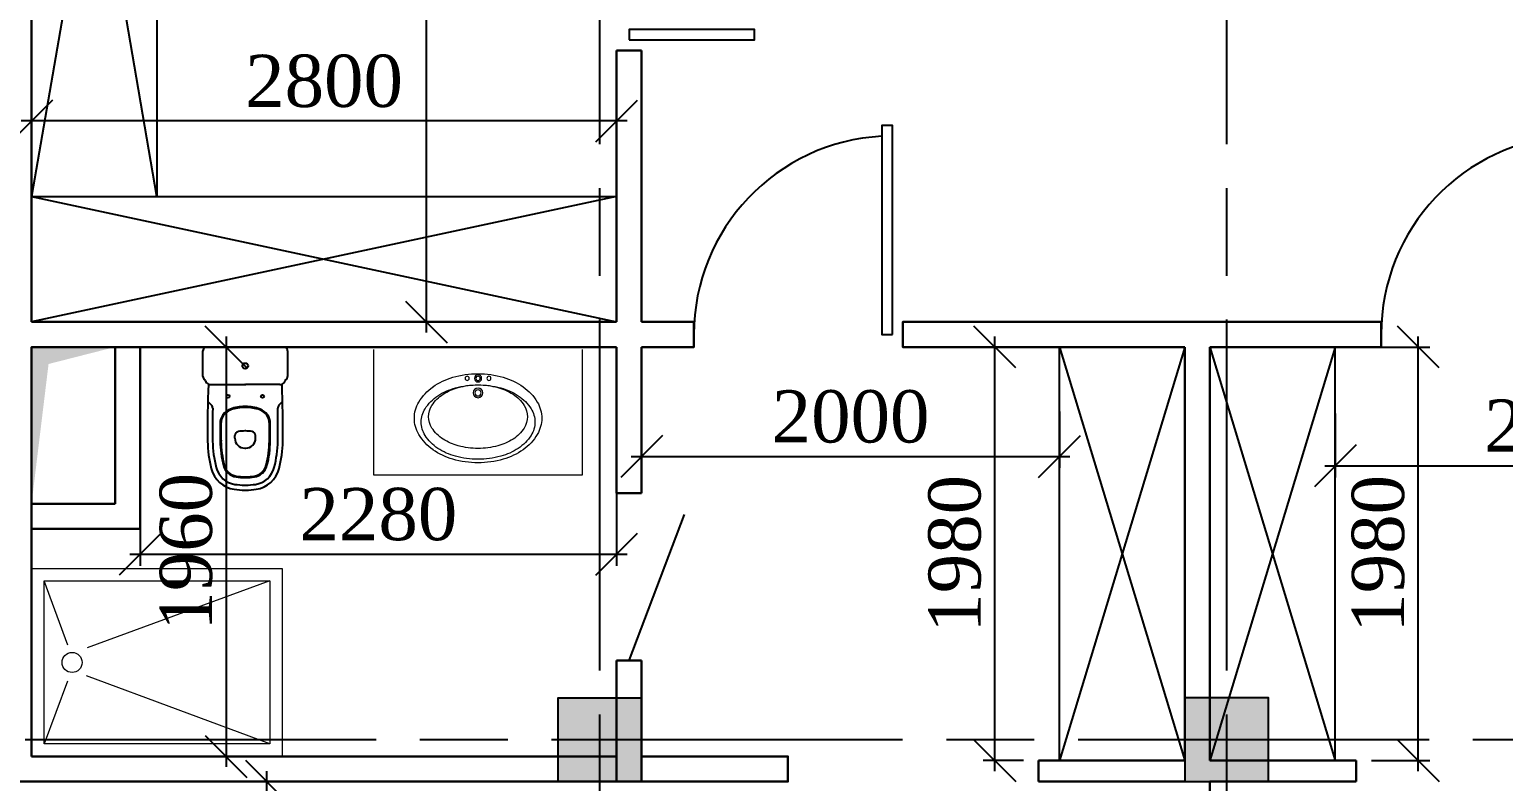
# Model space of a CAD drawing. Header units: inches. Extents: x 2870606 to 3671143, y -733551 to -473558.
# Drawn here: x 3306842 to 3313897, y -512623 to -509023 of the extents above; entities that cross this region are included whole.
import ezdxf

# ---------------------------------------------------------------- set-up
doc = ezdxf.new("R2010")
doc.units = ezdxf.units.IN
doc.header["$MEASUREMENT"] = 0
doc.linetypes.add('ACAD_ISO08W100', pattern=[36, 24, -3, 6, -3])
doc.layers.add('_0', color=7, linetype='Continuous', lineweight=25)
doc.layers.add('SANFURN', color=140, linetype='Continuous')
doc.styles.add('J~stule', font='dutch.ttf')
doc.dimstyles.new('J~style', dxfattribs={"dimscale": 100, "dimtxt": 2.5, "dimasz": 2, "dimexe": 0.55, "dimexo": 0.725, "dimtad": 1, "dimdec": 0, "dimdsep": 46, "dimtxsty": 'J~stule', "dimblk": 'OBLIQUE', "dimcen": 2, "dimdle": 0.5, "dimadec": 0, "dimazin": 0, "dimtfac": 1, "dimtdec": 0, "dimtmove": 0, "dimatfit": 3, "dimfxl": 1, "dimarcsym": 0})

# ---------------------------------------------------------------- blocks, each defined once
blk = doc.blocks.new('_Oblique')
at = {"color": 0, "linetype": 'ByBlock', "lineweight": -2}
blk.add_line((-0.5, -0.5), (0.5, 0.5), dxfattribs=at)
blk = doc.blocks.new('*D500')
at = {"color": 0, "lineweight": -2, "transparency": 16777216}
for p, q in [((3313488.8, -512573.1), (3313488.8, -510493.1)), ((3313264.1, -510543.1), (3313543.8, -510543.1)), ((3313264.5, -512523.1), (3313543.8, -512523.1))]:
    blk.add_line(p, q, dxfattribs=at)
at = {"layer": 'Defpoints', "color": 0, "lineweight": 35, "transparency": 16777216}
for p in [(3313191.6, -510543.1), (3313488.8, -510543.1), (3313192, -512523.1)]:
    blk.add_point(p, dxfattribs=at)
at = {"color": 0, "lineweight": -2, "transparency": 16777216, "xscale": 200, "yscale": 200, "zscale": 200}
for p, rotation in [((3313488.8, -510543.1), 90), ((3313488.8, -512523.1), 270)]:
    blk.add_blockref('_Oblique', p, dxfattribs=dict(at, rotation=rotation))
at = {"color": 0, "transparency": 16777216, "insert": (3313297.8, -511533.1), "char_height": 250, "attachment_point": 5, "rotation": 90, "style": 'J~stule'}
blk.add_mtext('1980', dxfattribs=at)
blk = doc.blocks.new('*D514')
at = {"color": 0, "lineweight": -2, "transparency": 16777216}
for p, q in [((3306852, -509414.5), (3306852, -509516.1)), ((3309652, -509414.5), (3309652, -509516.1)), ((3309702, -509461.1), (3306802, -509461.1))]:
    blk.add_line(p, q, dxfattribs=at)
at = {"layer": 'Defpoints', "color": 0, "lineweight": 35, "transparency": 16777216}
for p in [(3306852, -509342), (3309652, -509342), (3306852, -509461.1)]:
    blk.add_point(p, dxfattribs=at)
at = {"color": 0, "lineweight": -2, "transparency": 16777216, "xscale": 200, "yscale": 200, "zscale": 200, "rotation": 180}
blk.add_blockref('_Oblique', (3306852, -509461.1), dxfattribs=at)
at = {"color": 0, "lineweight": -2, "transparency": 16777216, "xscale": 200, "yscale": 200, "zscale": 200}
blk.add_blockref('_Oblique', (3309652, -509461.1), dxfattribs=at)
at = {"color": 0, "transparency": 16777216, "insert": (3308252, -509270.9), "char_height": 250, "attachment_point": 5, "style": 'J~stule'}
blk.add_mtext('2800', dxfattribs=at)
blk = doc.blocks.new('*D515')
at = {"color": 0, "lineweight": -2, "transparency": 16777216}
for p, q in [((3307372, -510784), (3307372, -511589.9)), ((3309652, -510784), (3309652, -511589.9)), ((3307322, -511534.9), (3309702, -511534.9))]:
    blk.add_line(p, q, dxfattribs=at)
at = {"layer": 'Defpoints', "color": 0, "lineweight": 35, "transparency": 16777216}
for p in [(3307372, -510711.5), (3309652, -510711.5), (3309652, -511534.9)]:
    blk.add_point(p, dxfattribs=at)
at = {"color": 0, "lineweight": -2, "transparency": 16777216, "xscale": 200, "yscale": 200, "zscale": 200, "rotation": 180}
blk.add_blockref('_Oblique', (3307372, -511534.9), dxfattribs=at)
at = {"color": 0, "lineweight": -2, "transparency": 16777216, "xscale": 200, "yscale": 200, "zscale": 200}
blk.add_blockref('_Oblique', (3309652, -511534.9), dxfattribs=at)
at = {"color": 0, "transparency": 16777216, "insert": (3308512, -511344.7), "char_height": 250, "attachment_point": 5, "style": 'J~stule'}
blk.add_mtext('2280', dxfattribs=at)
blk = doc.blocks.new('*D516')
at = {"color": 0, "lineweight": -2, "transparency": 16777216}
for p, q in [((3307782.7, -510493.1), (3307782.7, -512553.1)), ((3307654.1, -510543.1), (3307837.7, -510543.1)), ((3307654.1, -512503.1), (3307837.7, -512503.1))]:
    blk.add_line(p, q, dxfattribs=at)
at = {"layer": 'Defpoints', "color": 0, "lineweight": 35, "transparency": 16777216}
for p in [(3307581.6, -510543.1), (3307581.6, -512503.1), (3307782.7, -512503.1)]:
    blk.add_point(p, dxfattribs=at)
at = {"color": 0, "lineweight": -2, "transparency": 16777216, "xscale": 200, "yscale": 200, "zscale": 200}
for p, rotation in [((3307782.7, -510543.1), 90), ((3307782.7, -512503.1), 270)]:
    blk.add_blockref('_Oblique', p, dxfattribs=dict(at, rotation=rotation))
at = {"color": 0, "transparency": 16777216, "insert": (3307591.9, -511523.1), "char_height": 250, "attachment_point": 5, "rotation": 90, "style": 'J~stule'}
blk.add_mtext('1960', dxfattribs=at)
blk = doc.blocks.new('*D518')
at = {"color": 0, "lineweight": -2, "transparency": 16777216}
for p, q in [((3308741.3, -506293.1), (3308741.3, -510473.1)), ((3308730.9, -506343.1), (3308796.3, -506343.1)), ((3308730.9, -510423.1), (3308796.3, -510423.1))]:
    blk.add_line(p, q, dxfattribs=at)
at = {"layer": 'Defpoints', "color": 0, "lineweight": 35, "transparency": 16777216}
for p in [(3308658.4, -506343.1), (3308658.4, -510423.1), (3308741.3, -510423.1)]:
    blk.add_point(p, dxfattribs=at)
at = {"color": 0, "lineweight": -2, "transparency": 16777216, "xscale": 200, "yscale": 200, "zscale": 200}
for p, rotation in [((3308741.3, -506343.1), 90), ((3308741.3, -510423.1), 270)]:
    blk.add_blockref('_Oblique', p, dxfattribs=dict(at, rotation=rotation))
at = {"color": 0, "transparency": 16777216, "insert": (3308551.2, -508383.1), "char_height": 250, "attachment_point": 5, "rotation": 90, "style": 'J~stule'}
blk.add_mtext('4080', dxfattribs=at)
blk = doc.blocks.new('*D519')
at = {"color": 0, "lineweight": -2, "transparency": 16777216}
for p, q in [((3307977.2, -512573.1), (3307977.2, -517153.1)), ((3307997.8, -512623.1), (3307922.2, -512623.1)), ((3307997.8, -517103.1), (3307922.2, -517103.1))]:
    blk.add_line(p, q, dxfattribs=at)
at = {"layer": 'Defpoints', "color": 0, "lineweight": 35, "transparency": 16777216}
for p in [(3308070.3, -512623.1), (3307977.2, -517103.1), (3308070.3, -517103.1)]:
    blk.add_point(p, dxfattribs=at)
at = {"color": 0, "lineweight": -2, "transparency": 16777216, "xscale": 200, "yscale": 200, "zscale": 200}
for p, rotation in [((3307977.2, -512623.1), 90), ((3307977.2, -517103.1), 270)]:
    blk.add_blockref('_Oblique', p, dxfattribs=dict(at, rotation=rotation))
at = {"color": 0, "transparency": 16777216, "insert": (3307787, -514863.1), "char_height": 250, "attachment_point": 5, "rotation": 90, "style": 'J~stule'}
blk.add_mtext('4480', dxfattribs=at)
blk = doc.blocks.new('cu')
at = {"layer": '_0'}
for p, q in [((0, 0), (0, 186.3)), ((18.2, 200), (141, 200)), ((180, 164), (180, 0)), ((279, 158.9), (261.5, 176.4)), ((0, -2.5), (0, 0)), ((180, -2.5), (180, 0)), ((437, 47), (424.3, 47)), ((0, -5), (0, -2.5)), ((0, -191.3), (0, -5)), ((180, -2.5), (180, -5)), ((180, -169), (180, -5)), ((437, -52), (424.3, -52)), ((141, -205), (18.2, -205)), ((279, -163.9), (261.5, -181.4))]:
    blk.add_line(p, q, dxfattribs=at)
for centre, radius in [((236, 80), 7.5), ((90.2, -2.5), 13.5), ((90.2, -2.5), 13.5), ((236, -85), 7.5)]:
    blk.add_circle(centre, radius, dxfattribs=at)
for centre, radius, start, end in [((8, 186.3), 8, 155.21151, 180.00003), ((18.2, 180), 20, 90, 150.98314), ((141, 181), 19, 34.93724, 90), ((164.8, 197.6), 10, 214.93724, 253.78478), ((155, 164), 25, 23.37762, 73.78478), ((383, -5322.3), 5500, 89.29054, 92.13617), ((155, 164), 25, 360, 23.37762), ((293.1, 173), 20, 225, 270.93637), ((383, -5322.3), 5476, 89.29054, 90.93637), ((444.2, -372.6), 526, 75.46051, 89.29054), ((444.2, -372.6), 550, 75.46051, 89.29054), ((548.7, 30), 134, 8.81618, 75.46052), ((367.5, 42.7), 75, 90.1648, 160.01601), ((367.5, 42.7), 71, 90.1648, 160.01601), ((383, -5322.3), 5440, 89.29054, 90.1648), ((383, -5322.3), 5436, 89.29054, 90.1648), ((444.2, -372.6), 490, 75.46051, 89.29054), ((444.2, -372.6), 486, 75.46051, 89.29054), ((548.7, 30), 70, 8.81618, 75.46052), ((548.7, 30), 74, 8.81618, 75.46052), ((548.7, 30), 110, 8.81618, 75.46052), ((485, 0), 200, 160.01601, 180), ((485, 0), 200, 180, 180.71622), ((485, 0), 196, 160.01601, 180), ((485, 0), 196, 180, 180.73083), ((582, 0), 180, 170.28485, 180), ((424.3, 27), 20, 90, 170.28485), ((437, 0), 47, 0, 90), ((437, 0), 47, 356.95091, 0), ((355, 0), 266, 0, 8.81618), ((355, 0), 266, 359.4615, 0), ((355, 0), 270, 0, 8.81618), ((355, 0), 270, 359.46948, 0), ((355, 0), 306, 0, 8.81618), ((355, 0), 306, 359.53189, 0), ((355, 0), 330, 0, 8.81618), ((485, -5), 200, 179.28378, 180), ((485, -5), 200, 180, 199.98399), ((485, -5), 196, 179.26917, 180), ((485, -5), 196, 180, 199.98399), ((582, 0), 180, 180, 180.7958), ((582, -5), 180, 179.2042, 180), ((582, -5), 180, 180, 189.71515), ((424.3, -32), 20, 189.71515, 270), ((437, -5), 47, 270, 0), ((437, -5), 47, 0, 3.04909), ((548.7, -35), 70, 284.53948, 351.18382), ((548.7, -35), 74, 284.53948, 351.18382), ((548.7, -35), 110, 284.53948, 351.18382), ((548.7, -35), 134, 284.53948, 351.18382), ((355, -5), 266, 351.18382, 0), ((355, -5), 266, 0, 0.5385), ((355, -5), 270, 351.18382, 0), ((355, -5), 270, 0, 0.53052), ((355, -5), 306, 351.18382, 0), ((355, -5), 306, 0, 0.46811), ((355, -5), 330, 351.18382, 0), ((355, 0), 330, 359.56594, 0), ((355, -5), 330, 0, 0.43406), ((367.5, -47.7), 75, 199.98399, 269.8352), ((367.5, -47.7), 71, 199.98399, 269.8352), ((383, 5317.3), 5436, 269.8352, 270.70946), ((383, 5317.3), 5440, 269.8352, 270.70946), ((444.2, 367.6), 486, 270.70946, 284.53949), ((444.2, 367.6), 490, 270.70946, 284.53949), ((8, -191.3), 8, 179.99997, 204.78849), ((18.2, -185), 20, 209.01686, 270), ((141, -186), 19, 270, 325.06276), ((164.8, -202.6), 10, 106.21522, 145.06276), ((155, -169), 25, 286.21522, 336.62238), ((155, -169), 25, 336.62238, 0), ((383, 5317.3), 5500, 267.86383, 270.70946), ((293.1, -178), 20, 89.06363, 135), ((383, 5317.3), 5476, 269.06363, 270.70946), ((444.2, 367.6), 526, 270.70946, 284.53949), ((444.2, 367.6), 550, 270.70946, 284.53949)]:
    blk.add_arc(centre, radius, start, end, dxfattribs=at)
blk = doc.blocks.new('ITYIR6')
at = {"lineweight": 13, "elevation": -58.9}
blk.add_lwpolyline([(2899772.1, 225462.1), (2899772.1, 224862.1), (2898772.1, 224862.1), (2898772.1, 225462.1)], dxfattribs=at)
at = {"lineweight": 13}
for centre, radius in [((2899272.1, 225324.7, -58.9), 17.3), ((2899219.9, 225324.7, -58.9), 9.72), ((2899272.1, 225255.3, -58.9), 23.1), ((2899272.1, 225255.3, -58.9), 14.7), ((2899272.1, 225324.7, -58.9), 10.5), ((2899324.1, 225324.7, -58.9), 9.72)]:
    blk.add_circle(centre, radius, dxfattribs=at)
for centre, radius, start, end in [((2899272.1, 224912.8, -58.9), 434.2, 90, 106.16225), ((2899272.1, 224912.8, -58.9), 434.2, 73.83775, 90), ((2899192.5, 225090.2, -58.9), 237.1, 124.97931, 149.37391), ((2899240.6, 225021.4, -58.9), 321.1, 106.16225, 124.97931), ((2899240.4, 224994.9, -58.9), 294.2, 105.14659, 123.16508), ((2899243.9, 225032.2, -58.9), 257.5, 104.90006, 122.71568), ((2899272.1, 224878, -58.9), 415.4, 90, 105.14659), ((2899272.1, 224926.1, -58.9), 367.3, 90, 104.90006), ((2899272.1, 224926.1, -58.9), 367.3, 75.09994, 90), ((2899272.1, 224878, -58.9), 415.4, 74.85341, 90), ((2899300.3, 225032.2, -58.9), 257.5, 57.28432, 75.09994), ((2899303.7, 224994.9, -58.9), 294.2, 56.83492, 74.85341), ((2899303.6, 225021.4, -58.9), 321.1, 55.02069, 73.83775), ((2899351.7, 225090.2, -58.9), 237.1, 30.62609, 55.02069), ((2899119, 225133.7, -58.9), 151.8, 149.37391, 180), ((2899192.1, 225068.8, -58.9), 205.9, 123.16508, 147.63235), ((2899200.8, 225099.1, -58.9), 177.9, 122.71568, 147.18544), ((2899343.3, 225099.1, -58.9), 177.9, 32.81456, 57.28432), ((2899352, 225068.8, -58.9), 205.9, 32.36765, 56.83492), ((2899425.1, 225133.7, -58.9), 151.8, 0, 30.62609), ((2899119, 225133.7, -58.9), 151.8, 180, 210.62609), ((2899118.7, 225115.4, -58.9), 119, 147.63235, 180), ((2899135.5, 225141.3, -58.9), 100.1, 147.18544, 180), ((2899135.5, 225141.3, -58.9), 100.1, 180, 212.81456), ((2899408.7, 225141.3, -58.9), 100.1, 0, 32.81456), ((2899408.7, 225141.3, -58.9), 100.1, 327.18544, 0), ((2899425.4, 225115.4, -58.9), 119, 0, 32.36765), ((2899425.1, 225133.7, -58.9), 151.8, 329.37391, 0), ((2899192.5, 225177.2, -58.9), 237.1, 210.62609, 235.02069), ((2899118.7, 225115.4, -58.9), 119, 180, 212.36765), ((2899200.8, 225183.4, -58.9), 177.9, 212.81456, 237.28432), ((2899343.3, 225183.4, -58.9), 177.9, 302.71568, 327.18544), ((2899351.7, 225177.2, -58.9), 237.1, 304.97931, 329.37391), ((2899425.4, 225115.4, -58.9), 119, 327.63235, 0), ((2899192.1, 225161.9, -58.9), 205.9, 212.36765, 236.83492), ((2899240.4, 225235.8, -58.9), 294.2, 236.83492, 254.85341), ((2899243.9, 225250.4, -58.9), 257.5, 237.28432, 255.09994), ((2899272.1, 225356.5, -58.9), 367.3, 255.09994, 270), ((2899272.1, 225356.5, -58.9), 367.3, 270, 284.90006), ((2899300.3, 225250.4, -58.9), 257.5, 284.90006, 302.71568), ((2899303.7, 225235.8, -58.9), 294.2, 285.14659, 303.16508), ((2899352, 225161.9, -58.9), 205.9, 303.16508, 327.63235), ((2899240.6, 225246, -58.9), 321.1, 235.02069, 253.83775), ((2899272.1, 225354.6, -58.9), 434.2, 253.83775, 270), ((2899272.1, 225352.7, -58.9), 415.4, 254.85341, 270), ((2899272.1, 225352.7, -58.9), 415.4, 270, 285.14659), ((2899272.1, 225354.6, -58.9), 434.2, 270, 286.16225), ((2899303.6, 225246, -58.9), 321.1, 286.16225, 304.97931)]:
    blk.add_arc(centre, radius, start, end, dxfattribs=at)
blk = doc.blocks.new('uouyotyolt')
at = {"layer": 'SANFURN', "lineweight": 15}
for p, q in [((2860162.5, 280610.8), (2860049, 280918.8)), ((2861129, 280918.8), (2860255.1, 280599.2)), ((2860160.6, 280439.1), (2860049, 280138.8)), ((2861129, 280138.8), (2860252.6, 280464.1))]:
    blk.add_line(p, q, dxfattribs=at)
for points in [[(2859989, 280078.8), (2859989, 280978.8), (2861189, 280978.8), (2861189, 280078.8)], [(2860049, 280138.8), (2860049, 280918.8), (2861129, 280918.8), (2861129, 280138.8)]]:
    blk.add_lwpolyline(points, close=True, dxfattribs=at)
blk.add_circle((2860182.8, 280528.8), 48, dxfattribs=at)
blk = doc.blocks.new('*D529')
at = {"color": 0, "lineweight": -2, "transparency": 16777216}
for p, q in [((3311462.1, -512573.1), (3311462.1, -510493.1)), ((3311624.5, -510543.1), (3311407.1, -510543.1)), ((3311599.5, -512523.1), (3311407.1, -512523.1))]:
    blk.add_line(p, q, dxfattribs=at)
at = {"layer": 'Defpoints', "color": 0, "lineweight": 35, "transparency": 16777216}
for p in [(3311462.1, -510543.1), (3311697, -510543.1), (3311672, -512523.1)]:
    blk.add_point(p, dxfattribs=at)
at = {"color": 0, "lineweight": -2, "transparency": 16777216, "xscale": 200, "yscale": 200, "zscale": 200}
for p, rotation in [((3311462.1, -510543.1), 90), ((3311462.1, -512523.1), 270)]:
    blk.add_blockref('_Oblique', p, dxfattribs=dict(at, rotation=rotation))
at = {"color": 0, "transparency": 16777216, "insert": (3311271.1, -511533.1), "char_height": 250, "attachment_point": 5, "rotation": 90, "style": 'J~stule'}
blk.add_mtext('1980', dxfattribs=at)
blk = doc.blocks.new('*D554')
at = {"color": 0, "lineweight": -2, "transparency": 16777216}
for p, q in [((3313092, -510861.4), (3313092, -511167.1)), ((3315272, -510861.4), (3315272, -511167.1)), ((3313042, -511112.1), (3315322, -511112.1))]:
    blk.add_line(p, q, dxfattribs=at)
at = {"layer": 'Defpoints', "color": 0, "lineweight": 35, "transparency": 16777216}
for p in [(3313092, -510788.9), (3315272, -510788.9), (3315272, -511112.1)]:
    blk.add_point(p, dxfattribs=at)
at = {"color": 0, "lineweight": -2, "transparency": 16777216, "xscale": 200, "yscale": 200, "zscale": 200, "rotation": 180}
blk.add_blockref('_Oblique', (3313092, -511112.1), dxfattribs=at)
at = {"color": 0, "lineweight": -2, "transparency": 16777216, "xscale": 200, "yscale": 200, "zscale": 200}
blk.add_blockref('_Oblique', (3315272, -511112.1), dxfattribs=at)
at = {"color": 0, "transparency": 16777216, "insert": (3314182, -510921), "char_height": 250, "attachment_point": 5, "style": 'J~stule'}
blk.add_mtext('2180', dxfattribs=at)
blk = doc.blocks.new('*D596')
at = {"color": 0, "lineweight": -2, "transparency": 16777216}
for p, q in [((3309772, -510851.7), (3309772, -511122.1)), ((3311772, -510851.8), (3311772, -511122.1)), ((3309722, -511067.1), (3311822, -511067.1))]:
    blk.add_line(p, q, dxfattribs=at)
at = {"layer": 'Defpoints', "color": 0, "lineweight": 35, "transparency": 16777216}
for p in [(3309772, -510779.2), (3311772, -510779.3, 2.9), (3311772, -511067.1)]:
    blk.add_point(p, dxfattribs=at)
at = {"color": 0, "lineweight": -2, "transparency": 16777216, "xscale": 200, "yscale": 200, "zscale": 200, "rotation": 180}
blk.add_blockref('_Oblique', (3309772, -511067.1), dxfattribs=at)
at = {"color": 0, "lineweight": -2, "transparency": 16777216, "xscale": 200, "yscale": 200, "zscale": 200}
blk.add_blockref('_Oblique', (3311772, -511067.1), dxfattribs=at)
at = {"color": 0, "transparency": 16777216, "insert": (3310772, -510877.1), "char_height": 250, "attachment_point": 5, "style": 'J~stule'}
blk.add_mtext('2000', dxfattribs=at)

msp = doc.modelspace()

# ---------------------------------------------------------------- hatches: boundary and pattern name
h = msp.add_hatch(color=256)
h.dxf.hatch_style = 1
h.paths.add_polyline_path([(3309372.01, -512623.13), (3309372.01, -512223.13), (3309772.01, -512223.13), (3309772.01, -512623.13)])
h = msp.add_hatch(color=256)
h.dxf.hatch_style = 1
h.paths.add_polyline_path([(3312772.01, -512623.13), (3312772.01, -512223.13), (3312372.01, -512223.13), (3312372.01, -512623.13)])

# ---------------------------------------------------------------- linework, layer by layer
at = {"color": 252, "linetype": 'ACAD_ISO08W100', "ltscale": 70}
for p, q in [((3309572.01, -524692.02), (3309572.01, -496403.85)), ((3312572.01, -524692.02), (3312572.01, -496403.85)), ((3366460.93, -512423.13), (3300567.24, -512423.13))]:
    msp.add_line(p, q, dxfattribs=at)
at = {"lineweight": 30}
for p, q in [((3306852.01, -506343.13), (3306852.01, -510423.13)), ((3309652.01, -509123.13), (3309652.01, -510423.13)), ((3309652.01, -509123.13), (3309772.01, -509123.13)), ((3309772.01, -509123.13), (3309772.01, -510423.13)), ((3306852.01, -510423.13), (3309652.01, -510423.13)), ((3313311.65, -510423.13, 58.88), (3313311.65, -510543.13, 58.88)), ((3306852.01, -510543.13), (3309652.01, -510543.13)), ((3306852.01, -510543.13), (3306852.01, -512503.13)), ((3309652.01, -510543.13), (3309652.01, -511243.13)), ((3309772.01, -510543.13), (3309772.01, -511243.13)), ((3312372.01, -512523.13, -58.88), (3312372.01, -510543.13)), ((3312492.01, -512523.13, -58.88), (3312492.01, -510543.13)), ((3309652.01, -511243.13), (3309772.01, -511243.13)), ((3309652.01, -512043.13), (3309652.01, -512503.13)), ((3309652.01, -512043.13), (3309772.01, -512043.13)), ((3309772.01, -512043.13), (3309772.01, -512623.13)), ((3306852.01, -512503.13), (3309652.01, -512503.13)), ((3309652.01, -512623.13), (3309652.01, -512503.13)), ((3309772.01, -512623.13), (3309772.01, -512503.13)), ((3312372.01, -512523.13), (3311671.97, -512523.13)), ((3311671.97, -512523.13), (3311671.97, -512623.13)), ((3312492.01, -512523.13), (3313192.05, -512523.13)), ((3313192.05, -512523.13), (3313192.05, -512623.13)), ((3306732.01, -512623.13), (3309772.01, -512623.13)), ((3312372.01, -512623.13), (3311671.97, -512623.13)), ((3312492.01, -518223.13), (3312492.01, -512623.13, -58.88)), ((3312492.01, -512623.13), (3313192.05, -512623.13))]:
    msp.add_line(p, q, dxfattribs=at)
for p, q in [((3307452.01, -506343.13), (3306852.01, -509823.13)), ((3307452.01, -509823.13), (3306852.01, -506343.13)), ((3307452.01, -506343.13), (3307452.01, -509823.13)), ((3306852.01, -509823.13), (3309652.01, -509823.13)), ((3306852.01, -509823.13), (3309652.01, -510423.13)), ((3309652.01, -509823.13), (3306852.01, -510423.13)), ((3311772.01, -512523.13, -58.88), (3311772.01, -510543.13, 11.29)), ((3313092.01, -512523.13), (3313092.01, -510543.13)), ((3309712.01, -512043.13), (3309977.8, -511345.37)), ((3311772.01, -512523.13), (3312372.01, -512523.13)), ((3313092.01, -512523.13), (3312492.01, -512523.13))]:
    msp.add_line(p, q)
for points in [[(3309712.01, -509073.13), (3310312.01, -509073.13), (3310312.01, -509023.13), (3309712.01, -509023.13)], [(3310972.01, -510483.13), (3310972.01, -509483.13), (3310922.01, -509483.13), (3310922.01, -510483.13)], [(3309772.01, -512223.13), (3309772.01, -512623.13), (3309372.01, -512623.13), (3309372.01, -512223.13)], [(3312372.01, -512223.13), (3312372.01, -512623.13), (3312772.01, -512623.13), (3312772.01, -512223.13)]]:
    msp.add_lwpolyline(points, close=True)
for points in [[(3309772.01, -510423.13), (3310022.01, -510423.13), (3310022.01, -510543.13), (3309772.01, -510543.13)], [(3313311.65, -510423.13), (3311022.01, -510423.13), (3311022.01, -510543.13), (3312372.01, -510543.13)], [(3306852.01, -511413.13), (3306852.01, -510543.13), (3307372.01, -510543.13), (3307372.01, -511413.13), (3306852.01, -511413.13)], [(3313311.65, -510543.13), (3312492.01, -510543.13)], [(3309772.01, -512623.13), (3310472.01, -512623.13), (3310472.01, -512503.13), (3309772.01, -512503.13)]]:
    msp.add_lwpolyline(points, dxfattribs=at)
msp.add_lwpolyline([(3307252.01, -511293.13), (3307252.01, -510543.13), (3306852.01, -510543.13), (3306852.01, -511293.13)], close=True, dxfattribs=at)
at = {"elevation": 58.88}
for points in [[(3311772.01, -510543.13), (3312372.01, -512523.13)], [(3313092.01, -510543.13), (3312492.01, -512523.13)]]:
    msp.add_lwpolyline(points, dxfattribs=at)
for points in [[(3312372.01, -510543.13), (3311772.01, -512523.13)], [(3312492.01, -510543.13), (3313092.01, -512523.13)]]:
    msp.add_lwpolyline(points)
for centre, radius, start, end in [((3310972.01, -510483.13), 950, 93.016961, 180.000038), ((3314260.04, -510479.79), 948.4, 92.924961, 180.201966)]:
    msp.add_arc(centre, radius, start, end)
msp.add_solid([(3306852.01, -511293.13), (3306852.01, -510543.13), (3306933.33, -510624.45), (3307252.01, -510543.13)])

# ---------------------------------------------------------------- block references
at = {"rotation": 269.9999986392983}
msp.add_blockref('cu', (3307877.01, -510543.13), dxfattribs=at)
at = {"color": 1, "xscale": -1}
msp.add_blockref('ITYIR6', (6208260.99, -736017.91, 58.88), dxfattribs=at)
at = {"color": 1}
msp.add_blockref('uouyotyolt', (446863.02, -792581.96), dxfattribs=at)

# ---------------------------------------------------------------- dimensions: what is measured, and where the dimension line sits
for base, p1, p2, picture, middle in [((3308741.35, -510423.13), (3308658.35, -506343.13), (3308658.35, -510423.13), '*D518', (3308551.16, -508383.13)), ((3307782.74, -512503.13), (3307581.57, -510543.13), (3307581.57, -512503.13), '*D516', (3307591.86, -511523.13)), ((3311462.12, -510543.13), (3311671.97, -512523.13), (3311697.01, -510543.13), '*D529', (3311271.07, -511533.13)), ((3313488.81, -510543.13), (3313192.05, -512523.13), (3313191.65, -510543.13), '*D500', (3313297.75, -511533.13)), ((3307977.22, -517103.12), (3308070.27, -512623.13), (3308070.27, -517103.12), '*D519', (3307787.04, -514863.13))]:
    dim = msp.add_linear_dim(base=base, p1=p1, p2=p2, angle=90, dimstyle='J~style', override={"dimdec": 1, "dimtdec": 1})
    dim.commit()
    dim.dimension.update_dxf_attribs({"geometry": picture, "text_midpoint": middle})
for base, p1, p2, picture, middle in [((3306852.01, -509461.08), (3309652.01, -509342.01), (3306852.01, -509342.01), '*D514', (3308252.01, -509270.89)), ((3309652.01, -511534.92), (3307372.01, -510711.49), (3309652.01, -510711.49), '*D515', (3308512.01, -511344.74)), ((3311772.01, -511067.06), (3309772.01, -510779.19), (3311772.01, -510779.29, 2.93), '*D596', (3310772.01, -510877.05)), ((3315272.01, -511112.07), (3313092.01, -510788.87), (3315272.01, -510788.87), '*D554', (3314182.01, -510921.02))]:
    dim = msp.add_linear_dim(base=base, p1=p1, p2=p2, dimstyle='J~style', override={"dimdec": 1, "dimtdec": 1})
    dim.commit()
    dim.dimension.update_dxf_attribs({"geometry": picture, "text_midpoint": middle})

doc.saveas('drawing.dxf')
